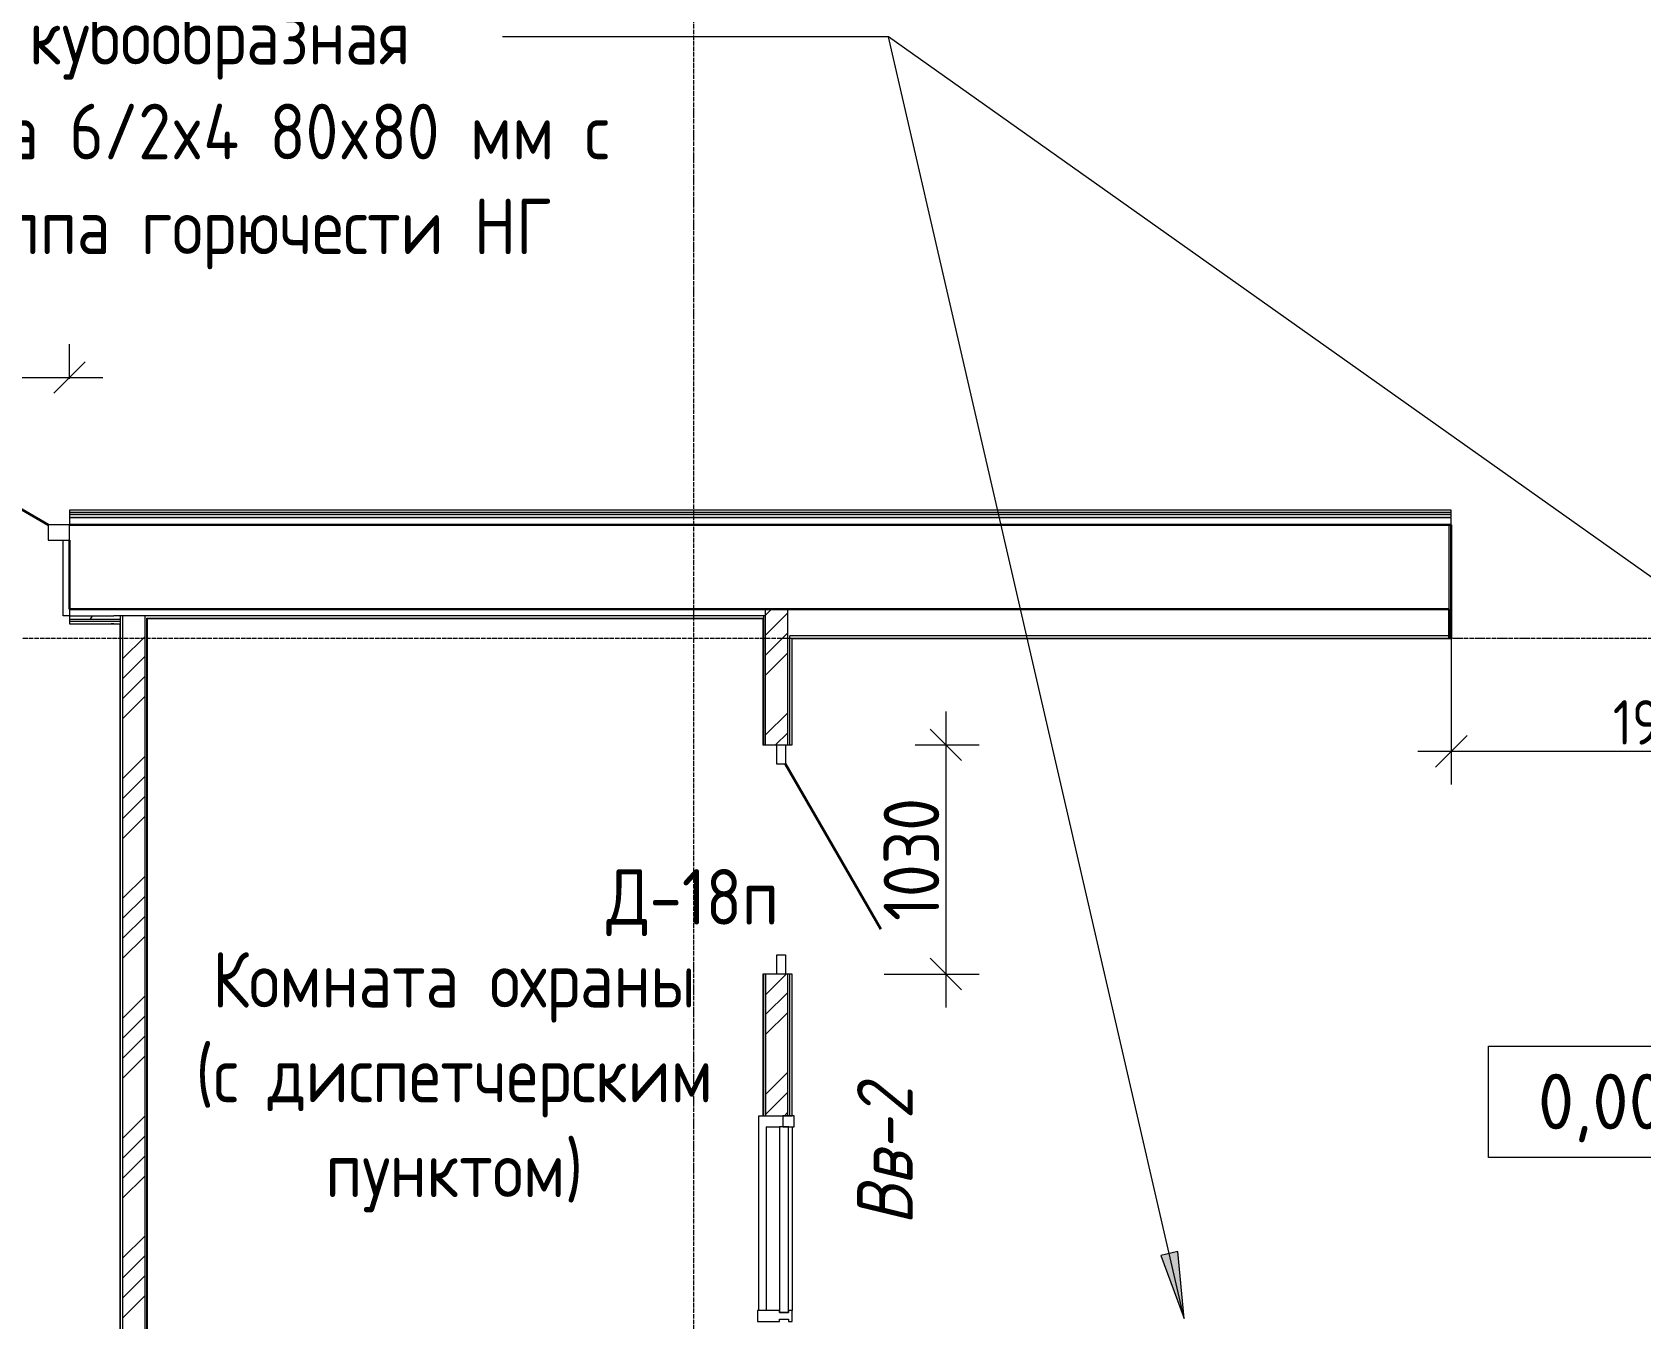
# Model space of a CAD drawing. Header units: millimetres. Extents: x 504091 to 2165846, y 135022 to 442887.
# Drawn here: x 1415226 to 1422457, y 310057 to 315840 of the extents above; entities that cross this region are included whole.
import ezdxf

# ---------------------------------------------------------------- set-up
doc = ezdxf.new("R2010")
doc.units = ezdxf.units.MM
doc.linetypes.add('ADSK_Линия сетки', pattern=[25, 20, -2.5, 0, -2.5])
doc.linetypes.add('осеваяX2', pattern=[4, 2.5, -0.5, 0.5, -0.5])
doc.layers.get('Defpoints').update_dxf_attribs({"color": 255})
for name, color, linetype, lineweight in [('Аннотация', 7, 'Continuous', 9), ('Витраж', 7, 'Continuous', 9), ('Двери', 7, 'Continuous', 20), ('Марки', 7, 'Continuous', 20), ('Марки дверей', 7, 'Continuous', 20), ('Марки помещений', 7, 'Continuous', 20), ('Оси', 165, 'осеваяX2', 13), ('отметки', 7, 'Continuous', 20), ('Панели витража', 7, 'Continuous', 9), ('Перекрытие', 7, 'Continuous', 18), ('размеры', 7, 'Continuous', 9), ('Стены внутренние', 7, 'Continuous', 18), ('Стены несущие', 7, 'Continuous', 30), ('Стены отделка', 7, 'Continuous', 30), ('Стены штриховка', 7, 'Continuous', 18)]:
    doc.layers.add(name, color=color, linetype=linetype, lineweight=lineweight)
doc.styles.add('GOST Common_1', font='GOST_Common.ttf', dxfattribs={"width": 0.9, "height": 250})
doc.styles.add('GOST Common_2', font='GOST_Common.ttf', dxfattribs={"width": 0.9, "height": 200})
doc.styles.add('GOST Common_3', font='GOST_Common.ttf', dxfattribs={"height": 250})
doc.styles.add('GOST Common_4', font='GOST_Common.ttf', dxfattribs={"width": 0.9, "height": 200})
doc.styles.add('GOST Common_B_I', font='', dxfattribs={"width": 0.9, "height": 250})
doc.styles.get('GOST Common_B_I').set_extended_font_data('GOST Common', italic=True, bold=True)
doc.dimstyles.new('ADSK_Основной_2_5_мм_Округление_до_1_мм', dxfattribs={"dimscale": 304.8, "dimtxt": 251.428749, "dimasz": 0.463911, "dimexe": 0.492126, "dimexo": 0.492126, "dimgap": 0.098425, "dimtad": 1, "dimdec": 0, "dimdsep": 46, "dimtxsty": 'GOST Common_1', "dimblk1": 'OBLIQUE', "dimblk2": 'OBLIQUE', "dimsah": 1, "dimcen": 0.09, "dimdle": 0.492126, "dimazin": 2, "dimtfac": 1, "dimtdec": 4, "dimtix": 1, "dimtmove": 0, "dimatfit": 3, "dimfxl": 0, "dimtvp": 1, "dimtolj": 1, "dimtzin": 0, "dimlwd": 20, "dimlwe": 20, "dimarcsym": 0})
doc.dimstyles.new('ADSK_Основной_2_мм', dxfattribs={"dimscale": 304.8, "dimtxt": 201.142999, "dimasz": 0.463911, "dimexe": 0.492126, "dimexo": 0.492126, "dimgap": 0.098425, "dimtad": 1, "dimrnd": 0.01, "dimdsep": 46, "dimtxsty": 'GOST Common_4', "dimblk1": 'OBLIQUE', "dimblk2": 'OBLIQUE', "dimsah": 1, "dimcen": 0.09, "dimdle": 0.492126, "dimazin": 2, "dimtfac": 1, "dimtdec": 4, "dimtix": 1, "dimtmove": 0, "dimatfit": 3, "dimfxl": 0, "dimtvp": 1, "dimtolj": 1, "dimtzin": 0, "dimlwd": 20, "dimlwe": 20, "dimarcsym": 0})
pattern_1 = [(45, (1368096.43, 304821.34), (-269.4077, 269.4077), []), (45, (1368186.23, 304821.34), (-269.4077, 269.4077), []), (45, (1368276.04, 304821.34), (-269.4077, 269.4077), []), (45, (1368365.84, 304821.34), (-269.4077, 269.4077), [])]
pattern_2 = [(0, (1400150.29, 304821.34), (406.4, 101.6), [33.528, -271.272, 33.528, -271.272, -1625.6]), (0, (1400150.29, 304821.34), (406.4, 101.6), [-609.6, 33.528, -576.072, 33.528, -271.272, -711.2]), (0, (1400150.29, 304821.34), (406.4, 101.6), [-1524, 33.528, -169.672, 33.528, -474.472]), (120, (1400302.69, 304872.14), (-291.18818, 301.15272), [33.528, -271.272, 33.528, -271.272, -1625.6]), (120, (1400302.69, 304872.14), (-291.18818, 301.15272), [-609.6, 33.528, -576.072, 33.528, -271.272, -711.2]), (120, (1400302.69, 304872.14), (-291.18818, 301.15272), [-1524, 33.528, -169.672, 33.528, -474.472]), (240, (1400353.49, 305075.34), (-115.21182, -402.75272), [33.528, -271.272, 33.528, -271.272, -1625.6]), (240, (1400353.49, 305075.34), (-115.21182, -402.75272), [-609.6, 33.528, -576.072, 33.528, -271.272, -711.2]), (240, (1400353.49, 305075.34), (-115.21182, -402.75272), [-1524, 33.528, -169.672, 33.528, -474.472])]

# ---------------------------------------------------------------- blocks, each defined once
blk = doc.blocks.new('Дверь-Alumark_двупольная с глухим окном_S70 - 1600х2200 алюм ост Д-20п-3416635-План 1-го этажа')
at = {"layer": 'Двери', "lineweight": 30}
for p, q in [((-580, 190), (299, 697.5)), ((830, 190), (487.9, 387.5))]:
    blk.add_line(p, q, dxfattribs=at)
at = {"layer": 'Двери'}
for p, q in [((-675, 190), (-675, 120)), ((-580, 190), (-675, 190)), ((-580, 120), (-580, 190)), ((830, 190), (830, 120)), ((925, 190), (830, 190)), ((925, 120), (925, 190)), ((-675, 120), (-580, 120)), ((830, 120), (925, 120))]:
    blk.add_line(p, q, dxfattribs=at)
blk = doc.blocks.new('АС_Дверь_Однопольная_Алюминиевая - 1030х2200 алюм ост с мат_плёнкой Д18п-6540827-План 1-го этажа')
at = {"layer": 'Двери'}
for p, q in [((-390, -5), (-303, -5)), ((-390, -45), (-390, -5)), ((-303, -45), (-390, -45)), ((-303, -5), (-303, -45)), ((553, -5), (640, -5)), ((553, -45), (553, -5)), ((640, -45), (553, -45)), ((640, -5), (640, -45))]:
    blk.add_line(p, q, dxfattribs=at)
at = {"layer": 'Двери', "lineweight": 30}
blk.add_line((553, -45), (-188.3, -473), dxfattribs=at)
blk = doc.blocks.new('Системная панель - Стекло - 40мм-6103833-План 1-го этажа')
at = {"layer": 'Панели витража', "lineweight": 18}
for p, q in [((417.5, 0), (-417.5, 0)), ((-417.5, 0), (-417.5, -40)), ((417.5, -40), (417.5, 0)), ((-417.5, -40), (417.5, -40))]:
    blk.add_line(p, q, dxfattribs=at)
blk = doc.blocks.new('Прямоугольный импост - Импост структурный с накладкой - 100мм-2491569-План 1-го этажа')
at = {"layer": 'Витраж'}
for p, q in [((18375.5, 6098.5), (18435.5, 6098.5)), ((18375.5, 6098.5), (18375.5, 5273.5)), ((18492.5, 6098.5), (18492.5, 5273.5))]:
    blk.add_line(p, q, dxfattribs=at)
blk = doc.blocks.new('Прямоугольный импост - Импост структурный с накладкой - 160мм-6103829-План 1-го этажа')
at = {"layer": 'Витраж', "lineweight": 18}
for p, q in [((-25, 40), (-25, 140)), ((-25, 140), (25, 140)), ((25, 140), (25, 40)), ((-15, 40), (-25, 40)), ((-25, -17), (-25, 0)), ((-25, 0), (-15, 0)), ((-15, 0), (-15, 40)), ((15, 40), (15, 0)), ((25, 40), (15, 40)), ((15, 0), (25, 0)), ((25, 0), (25, -17)), ((25, -17), (-25, -17))]:
    blk.add_line(p, q, dxfattribs=at)
blk = doc.blocks.new('Прямоугольный импост - 50х50 мм-6103839-План 1-го этажа')
at = {"layer": 'Витраж', "lineweight": 18}
for p, q in [((0, 25), (-50, 25)), ((-50, 25), (-50, -25)), ((0, -25), (0, 25)), ((-50, -25), (0, -25))]:
    blk.add_line(p, q, dxfattribs=at)
blk = doc.blocks.new('Высотные отметки - Рамка-12095-План 1-го этажа')
at = {"layer": 'Аннотация', "lineweight": 20}
for p, q in [((-6.5, 0), (-6.5, 5)), ((-6.5, 5), (6.5, 5)), ((6.5, 5), (6.5, 0)), ((6.5, 0), (-6.5, 0))]:
    blk.add_line(p, q, dxfattribs=at)
blk = doc.blocks.new('_Oblique')
at = {"color": 0, "linetype": 'ByBlock', "lineweight": -2}
blk.add_line((-0.5, -0.5), (0.5, 0.5), dxfattribs=at)
blk = doc.blocks.new('*D2738')
at = {"layer": 'Defpoints', "color": 0, "lineweight": 20, "transparency": 16777216}
for p in [(1421605.4, 313626.6), (1423505.4, 313626.6), (1423505.4, 312607.9)]:
    blk.add_point(p, dxfattribs=at)
at = {"layer": 'размеры', "color": 0, "transparency": 16777216}
for p, q in [((1421605.4, 313476.6), (1421605.4, 312457.9)), ((1423505.4, 313476.6), (1423505.4, 312457.9)), ((1421455.4, 312607.9), (1423655.4, 312607.9))]:
    blk.add_line(p, q, dxfattribs=at)
at = {"layer": 'размеры', "color": 0, "transparency": 16777216, "xscale": 141.4, "yscale": 141.4, "zscale": 141.4, "rotation": 180}
blk.add_blockref('_Oblique', (1421605.4, 312607.9), dxfattribs=at)
at = {"layer": 'размеры', "color": 0, "transparency": 16777216, "xscale": 141.4, "yscale": 141.4, "zscale": 141.4}
blk.add_blockref('_Oblique', (1423505.4, 312607.9), dxfattribs=at)
at = {"layer": 'размеры', "color": 0, "lineweight": 20, "transparency": 16777216, "insert": (1422555.4, 312737.9), "char_height": 200, "width": 560.473, "attachment_point": 5, "style": 'GOST Common_4'}
blk.add_mtext('\\A1;1900', dxfattribs=at)
blk = doc.blocks.new('*D2752')
at = {"layer": 'Defpoints', "color": 0, "lineweight": 20, "transparency": 16777216}
for p in [(1415393.3, 314288.2), (1413793.3, 314132), (1415393.3, 314132)]:
    blk.add_point(p, dxfattribs=at)
at = {"layer": 'размеры', "color": 0, "transparency": 16777216}
for p, q in [((1413793.3, 314282), (1413793.3, 314438.2)), ((1415393.3, 314282), (1415393.3, 314438.2)), ((1413643.3, 314288.2), (1415543.3, 314288.2))]:
    blk.add_line(p, q, dxfattribs=at)
at = {"layer": 'размеры', "color": 0, "transparency": 16777216, "xscale": 141.4, "yscale": 141.4, "zscale": 141.4, "rotation": 180}
blk.add_blockref('_Oblique', (1413793.3, 314288.2), dxfattribs=at)
at = {"layer": 'размеры', "color": 0, "transparency": 16777216, "xscale": 141.4, "yscale": 141.4, "zscale": 141.4}
blk.add_blockref('_Oblique', (1415393.3, 314288.2), dxfattribs=at)
at = {"layer": 'размеры', "color": 0, "lineweight": 20, "transparency": 16777216, "insert": (1414593.3, 314418.2), "char_height": 200, "width": 560.473, "attachment_point": 5, "style": 'GOST Common_4'}
blk.add_mtext('\\A1;1600', dxfattribs=at)
blk = doc.blocks.new('*D2700')
at = {"layer": 'Defpoints', "color": 0, "lineweight": 20, "transparency": 16777216}
for p in [(1419044.9, 312636.6), (1418905.9, 311606.6), (1419333.3, 311606.6)]:
    blk.add_point(p, dxfattribs=at)
at = {"layer": 'размеры', "color": 0, "transparency": 16777216}
for p, q in [((1419333.3, 312786.6), (1419333.3, 311456.6)), ((1419194.9, 312636.6), (1419483.3, 312636.6)), ((1419055.9, 311606.6), (1419483.3, 311606.6))]:
    blk.add_line(p, q, dxfattribs=at)
at = {"layer": 'размеры', "color": 0, "transparency": 16777216, "xscale": 141.4, "yscale": 141.4, "zscale": 141.4}
for p, rotation in [((1419333.3, 312636.6), 90), ((1419333.3, 311606.6), 270)]:
    blk.add_blockref('_Oblique', p, dxfattribs=dict(at, rotation=rotation))
at = {"layer": 'размеры', "color": 0, "lineweight": 20, "transparency": 16777216, "insert": (1419178.3, 312121.6), "char_height": 250, "width": 700.591, "attachment_point": 5, "rotation": 90, "style": 'GOST Common_1'}
blk.add_mtext('\\A1;1030', dxfattribs=at)

msp = doc.modelspace()

# ---------------------------------------------------------------- hatches: boundary and pattern name
at = {"layer": 'Аннотация', "lineweight": 9}
msp.add_hatch(color=256, dxfattribs=at).paths.add_polyline_path([(1420404.7974, 310058.6953), (1420375.8095, 310359.8923), (1420298.8418, 310342.1267)])
at = {"layer": 'Стены внутренние', "lineweight": 9}
h = msp.add_hatch(dxfattribs=at)
h.set_pattern_fill('FP_12', color=256, style=0, pattern_type=2)
h.set_pattern_definition(pattern_2)
h.paths.add_polyline_path([(1439059.2939, 313656.5532), (1439059.2939, 313671.5532), (1437864.2939, 313671.5532), (1437864.2939, 313656.5532), (1438803.251, 313656.5532)])
h.paths.add_polyline_path([(1432469.7351, 313656.5532), (1436264.2939, 313656.5532), (1436264.2939, 313671.5532), (1431784.2939, 313671.5532), (1431784.2939, 313656.5532)])
h.paths.add_polyline_path([(1440089.2939, 313656.5532), (1440216.4244, 313656.5532), (1440216.4244, 313671.5532), (1440089.2939, 313671.5532)])
h.paths.add_polyline_path([(1413469.1876, 313656.5532), (1413793.2939, 313656.5532), (1413793.2939, 313671.5532), (1410096.2939, 313671.5532), (1410096.2939, 313656.5532), (1411358.0156, 313656.5532)])
h.paths.add_polyline_path([(1415393.2939, 313656.5532), (1421605.41, 313656.5532), (1421605.41, 313671.5532), (1415393.2939, 313671.5532)])
h.paths.add_polyline_path([(1408493.5795, 313656.5532), (1408496.2939, 313656.5532), (1408496.2939, 313671.5532), (1407714.3804, 313671.5532), (1407714.3804, 313656.5532), (1408191.2577, 313656.5532)])
h.paths.add_polyline_path([(1425080.6333, 313656.5532), (1425707.828, 313656.5532), (1425707.828, 313671.5532), (1423505.41, 313671.5532), (1423505.41, 313656.5532), (1424969.0881, 313656.5532)])
h.paths.add_polyline_path([(1430264.2939, 313656.5532), (1430264.2939, 313671.5532), (1427647.828, 313671.5532), (1427647.828, 313656.5532), (1429830.7702, 313656.5532)])
h = msp.add_hatch(dxfattribs=at)
h.set_pattern_fill('FP_12', color=256, style=0, pattern_type=2)
h.set_pattern_definition(pattern_2)
h.paths.add_polyline_path([(1415592.7939, 313201.5532), (1415592.7939, 313216.5532), (1415393.2939, 313216.5532), (1415393.2939, 313201.5532), (1415582.7939, 313201.5532)])
h.paths.add_polyline_path([(1408496.2939, 313201.5532), (1408496.2939, 313216.5532), (1408432.3804, 313216.5532), (1408432.3804, 313201.5532), (1408493.5795, 313201.5532)])
h.paths.add_polyline_path([(1413469.1876, 313201.5532), (1413793.2939, 313201.5532), (1413793.2939, 313216.5532), (1410096.2939, 313216.5532), (1410096.2939, 313201.5532), (1411358.0156, 313201.5532)])
at = {"layer": 'Стены штриховка'}
h = msp.add_hatch(dxfattribs=at)
h.set_pattern_fill('ANSI34', color=256, scale=20)
h.set_pattern_definition(pattern_1)
h.paths.add_polyline_path([(1415731.7226, 313216.5532), (1415631.7226, 313216.5532), (1415631.7226, 307299.5757), (1415731.7226, 307299.5757)])
h = msp.add_hatch(dxfattribs=at)
h.set_pattern_fill('ANSI34', color=256, scale=20)
h.set_pattern_definition(pattern_1)
h.paths.add_polyline_path([(1418622.7939, 313246.5532), (1418522.7939, 313246.5532), (1418522.7939, 312636.5532), (1418622.7939, 312636.5532)])
h.paths.add_polyline_path([(1418622.7939, 311606.5532), (1418522.7939, 311606.5532), (1418522.7939, 310969.8342), (1418622.7939, 310969.8342)])
h.paths.add_polyline_path([(1418642.7939, 307969.8342), (1418522.7939, 307969.8342), (1418522.7939, 307299.5757), (1418622.7939, 307299.5757), (1418622.7939, 307468.5757), (1418642.7939, 307468.5757)])

# ---------------------------------------------------------------- linework, layer by layer
at = {"layer": 'Аннотация', "lineweight": 9}
for p, q in [((1418219.1921, 315819.7956), (1417340.2966, 315819.7956)), ((1419075.0245, 315819.7956), (1418219.1921, 315819.7956)), ((1419075.0245, 315819.7956), (1418219.1921, 315819.7956)), ((1427375.2386, 309939.6638), (1419075.0245, 315819.7956)), ((1420404.7974, 310058.6953), (1419075.0245, 315819.7956)), ((1420375.8095, 310359.8923), (1420298.8418, 310342.1267)), ((1420298.8418, 310342.1267), (1420404.7974, 310058.6953)), ((1420404.7974, 310058.6953), (1420375.8095, 310359.8923))]:
    msp.add_line(p, q, dxfattribs=at)
at = {"layer": 'Оси', "linetype": 'ADSK_Линия сетки'}
for p, q in [((1418199.8592, 300469.847), (1418199.8592, 349044.3426)), ((1390035.5654, 313116.3441), (1456265.2939, 313116.3441))]:
    msp.add_line(p, q, dxfattribs=at)
at = {"layer": 'Перекрытие'}
for p, q in [((1415365.2939, 313216.5532), (1415365.2939, 313556.5532)), ((1415393.2939, 313216.5532), (1415365.2939, 313216.5532)), ((1418492.7939, 310094.8342), (1418492.7939, 310969.8342))]:
    msp.add_line(p, q, dxfattribs=at)
at = {"layer": 'Стены несущие'}
for p, q in [((1421605.2939, 313626.5532), (1415393.2939, 313626.5532)), ((1421605.2939, 313116.5532), (1421605.2939, 313626.5532)), ((1415393.2939, 313556.5532), (1415393.2939, 313246.5532)), ((1421595.2939, 313246.5532), (1415393.2939, 313246.5532)), ((1421595.2939, 313246.5532), (1421595.2939, 313116.5532)), ((1421595.2939, 313116.5532), (1421605.2939, 313116.5532))]:
    msp.add_line(p, q, dxfattribs=at)
at = {"layer": 'Стены отделка', "lineweight": 9}
for p, q in [((1415393.2939, 313691.5532), (1415393.2939, 313626.5532)), ((1421605.41, 313691.5532), (1415393.2939, 313691.5532)), ((1421605.41, 313626.5532), (1421605.41, 313691.5532)), ((1421605.2939, 313626.5532), (1421605.41, 313626.5532)), ((1415393.2939, 313246.5532), (1415393.2939, 313181.5532)), ((1415742.7939, 313216.5532), (1415592.7939, 313216.5532)), ((1418522.7939, 313216.5532), (1415592.7939, 313216.5532)), ((1415731.7226, 313216.5532), (1415731.7226, 307299.5757)), ((1415743.7226, 307331.5757), (1415743.7226, 313204.5532)), ((1415743.7226, 313204.5532), (1418510.7939, 313204.5532)), ((1418510.7939, 313204.5532), (1418510.7939, 312636.5532)), ((1418622.7939, 313126.5532), (1418622.7939, 313246.5532)), ((1415393.2939, 313181.5532), (1415621.7226, 313181.5532)), ((1415619.7226, 313181.5532), (1415619.7226, 306889.5757)), ((1421605.2939, 313126.5532), (1418631.7939, 313126.5532)), ((1418642.7939, 312636.5532), (1418642.7939, 313114.5532)), ((1418642.7939, 313114.5532), (1421605.2939, 313114.5532)), ((1421605.2939, 313114.5532), (1421605.2939, 313116.5532)), ((1418510.7939, 312636.5532), (1418572.7939, 312636.5532)), ((1418612.7939, 312636.5532), (1418642.7939, 312636.5532)), ((1418572.7939, 311606.5532), (1418510.7939, 311606.5532)), ((1418510.7939, 311606.5532), (1418510.7939, 310969.8342)), ((1418642.7939, 311606.5532), (1418612.7939, 311606.5532)), ((1418642.7939, 310969.8342), (1418642.7939, 311606.5532)), ((1418492.7939, 310969.8342), (1418642.7939, 310969.8342))]:
    msp.add_line(p, q, dxfattribs=at)
at = {"layer": 'Стены штриховка'}
for p, q in [((1421605.41, 313680.5532), (1415393.2939, 313680.5532)), ((1421605.41, 313671.5532), (1415393.2939, 313671.5532)), ((1421605.41, 313656.5532), (1415393.2939, 313656.5532)), ((1421595.2939, 313246.5532), (1421595.2939, 313626.5532)), ((1415393.2939, 313216.5532), (1415592.7939, 313216.5532)), ((1415393.2939, 313201.5532), (1415621.7226, 313201.5532)), ((1415621.7226, 313216.5532), (1415621.7226, 307299.5757)), ((1415631.7226, 313216.5532), (1415631.7226, 307299.5757)), ((1415741.7226, 307329.5757), (1415741.7226, 313206.5532)), ((1415741.7226, 313206.5532), (1418512.7939, 313206.5532)), ((1418512.7939, 313216.5532), (1418512.7939, 312636.5532)), ((1418522.7939, 312636.5532), (1418522.7939, 313246.5532)), ((1415393.2939, 313192.5532), (1415621.7226, 313192.5532)), ((1415592.7939, 313181.5532), (1415580.7939, 313181.5532)), ((1418622.7939, 312636.5532), (1418622.7939, 313126.5532)), ((1418631.7939, 312636.5532), (1418631.7939, 313126.5532)), ((1418631.7939, 313116.5532), (1421595.2939, 313116.5532)), ((1418512.7939, 311606.5532), (1418512.7939, 310969.8342)), ((1418522.7939, 311606.5532), (1418522.7939, 310969.8342)), ((1418622.7939, 310969.8342), (1418622.7939, 311606.5532)), ((1418631.7939, 310969.8342), (1418631.7939, 311606.5532))]:
    msp.add_line(p, q, dxfattribs=at)

# ---------------------------------------------------------------- block references
at = {"layer": 'Витраж', "rotation": 89.99999999999987}
msp.add_blockref('Прямоугольный импост - 50х50 мм-6103839-План 1-го этажа', (1418625.7939, 310969.8342), dxfattribs=at)
at = {"layer": 'Витраж'}
msp.add_blockref('Прямоугольный импост - Импост структурный с накладкой - 100мм-2491569-План 1-го этажа', (1400150.2939, 304821.3441), dxfattribs=at)
at = {"layer": 'Витраж', "extrusion": (0, 0, -1), "rotation": 270.0000000000001}
msp.add_blockref('Прямоугольный импост - Импост структурный с накладкой - 160мм-6103829-План 1-го этажа', (-1418625.7939, 310069.8342), dxfattribs=at)
at = {"layer": 'Двери'}
msp.add_blockref('Дверь-Alumark_двупольная с глухим окном_S70 - 1600х2200 алюм ост Д-20п-3416635-План 1-го этажа', (1414468.2939, 313436.5532), dxfattribs=at)
at = {"layer": 'Двери', "rotation": 90}
msp.add_blockref('АС_Дверь_Однопольная_Алюминиевая - 1030х2200 алюм ост с мат_плёнкой Д18п-6540827-План 1-го этажа', (1418567.7939, 311996.5532), dxfattribs=at)
at = {"layer": 'отметки', "lineweight": 20, "xscale": 99.99999999999993, "yscale": 99.99999999999993, "zscale": 99.99999999999993}
msp.add_blockref('Высотные отметки - Рамка-12095-План 1-го этажа', (1422423.0557, 310781.9232), dxfattribs=at)
at = {"layer": 'Панели витража', "rotation": 269.9999999999998}
msp.add_blockref('Системная панель - Стекло - 40мм-6103833-План 1-го этажа', (1418625.7939, 310502.3342), dxfattribs=at)

# ---------------------------------------------------------------- texts
at = {"layer": 'Аннотация', "lineweight": 9, "insert": (1412833.781, 315944.9887), "char_height": 250, "width": 5387.4, "attachment_point": 1, "line_spacing_factor": 1.022766, "style": 'GOST Common_2'}
msp.add_mtext('\\pt360,720,1080,1440,1800,2160,2520,2880,3240,3600,3960,4320,4680,5040,5400,5760,6120,6480,6840,7200,7560,7920,8280,8640,9000,9360,9720,10080,10440,10800,11160,11520;Панель стеновая кубообразная Перфатен Pergola 6/2x4 80x80\\~мм с шагом 80мм. Группа горючести НГ', dxfattribs=at)
at = {"layer": 'Марки', "lineweight": 9, "insert": (1419058.9319, 310789.0543), "char_height": 250, "width": 696.6, "attachment_point": 5, "rotation": 90, "line_spacing_factor": 1.022766, "style": 'GOST Common_B_I'}
msp.add_mtext('\\pt1143,2286,3429,4572,5715,6858,8001,9144,10287,11430,12573,13716,14859,16002,17145,18288,19431,20574,21717,22860,24003,25146,26289,27432,28575,29718,30861,32004,33147,34290,35433,36576;Вв-2', dxfattribs=at)
at = {"layer": 'Марки дверей', "lineweight": 9, "insert": (1418194.6929, 311927.5325), "char_height": 250, "width": 803.7, "attachment_point": 5, "line_spacing_factor": 1.022766, "style": 'GOST Common_2'}
msp.add_mtext('\\pt450,900,1350,1800,2250,2700,3150,3600,4050,4500,4950,5400,5850,6300,6750,7200,7650,8100,8550,9000,9450,9900,10350,10800,11250,11700,12150,12600,13050,13500,13950,14400;Д-18п', dxfattribs=at)
at = {"layer": 'Марки помещений', "lineweight": 9, "insert": (1417123.0543, 311120.9251), "char_height": 250, "width": 2365.550784, "attachment_point": 5, "line_spacing_factor": 1.022766, "style": 'GOST Common_2'}
msp.add_mtext('\\pt450,900,1350,1800,2250,2700,3150,3600,4050,4500,4950,5400,5850,6300,6750,7200,7650,8100,8550,9000,9450,9900,10350,10800,11250,11700,12150,12600,13050,13500,13950,14400;Комната охраны (с диспетчерским\\Pпунктом)', dxfattribs=at)
at = {"layer": 'отметки', "lineweight": 20, "insert": (1421994.3796, 311158.6303), "char_height": 250, "width": 1028.822569, "attachment_point": 1, "line_spacing_factor": 1.022761, "style": 'GOST Common_3'}
msp.add_mtext('0,000', dxfattribs=at)

# ---------------------------------------------------------------- dimensions: what is measured, and where the dimension line sits
at = {"layer": 'размеры', "lineweight": 20}
for base, p1, p2, override, picture, middle in [((1415393.2939, 314288.1667), (1413793.2939, 314132.0207), (1415393.2939, 314132.0207), {"dimpost": '<>', "dimfxl": 1600, "dimlwd": 65535, "dimlwe": 65535}, '*D2752', (1414593.2939, 314418.1667)), ((1423505.41, 312607.8557), (1421605.41, 313626.5532), (1423505.41, 313626.5532), {"dimpost": '<>', "dimfxl": 1900, "dimlwd": 65535, "dimlwe": 65535}, '*D2738', (1422555.41, 312737.8557))]:
    dim = msp.add_linear_dim(base=base, p1=p1, p2=p2, dimstyle='ADSK_Основной_2_мм', override=override, dxfattribs=at)
    dim.commit()
    dim.dimension.update_dxf_attribs({"geometry": picture, "text_midpoint": middle})
dim = msp.add_linear_dim(base=(1419333.2977, 311606.5532), p1=(1419044.9176, 312636.5532), p2=(1418905.9308, 311606.5532), angle=90, dimstyle='ADSK_Основной_2_5_мм_Округление_до_1_мм', override={"dimpost": '<>', "dimfxl": 1039.335044, "dimlwd": 65535, "dimlwe": 65535}, dxfattribs=at)
dim.commit()
dim.dimension.update_dxf_attribs({"geometry": '*D2700', "text_midpoint": (1419178.2977, 312121.5532)})

doc.saveas('drawing.dxf')
